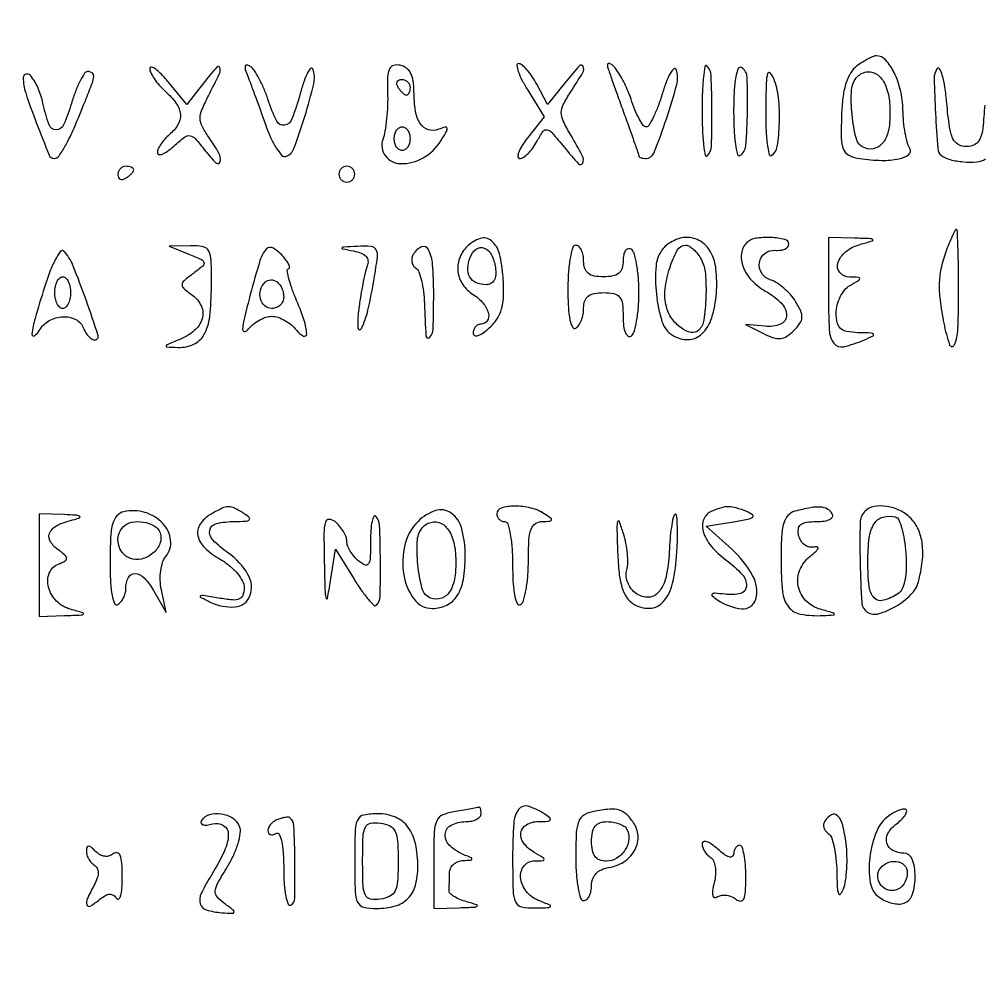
# Model space of a CAD drawing. Extents: x 24 to 1546, y 0 to 2379.
# Drawn here: x 945.5 to 1067.6, y 1167.2 to 1287.6 of the extents above; entities that cross this region are included whole.
import ezdxf

# ---------------------------------------------------------------- set-up
doc = ezdxf.new("R2010")
doc.units = 0
doc.header["$MEASUREMENT"] = 0
doc.layers.get('0').update_dxf_attribs({"linetype": 'CONTINUOUS'})

msp = doc.modelspace()

# ---------------------------------------------------------------- linework, layer by layer
for points in [[(669.79548, 1002.302636, -0.00002), (669.596685, 899.530331, -0.000025), (669.388942, 796.915146, -0.198373)], [(1067.80226, 1276.75, -0.01175), (1067.566712, 1273.848666, -0.077345), (1067.19472, 1272.444032, -0.171935), (1066.547247, 1271.754307, -0.119678), (1065.5, 1271.5, -0.126494), (1064.448469, 1271.770351, -0.161601), (1063.772727, 1272.5, -0.072659), (1063.344407, 1273.980798, -0.011461), (1063, 1277, 0.014325), (1062.756128, 1279.034339, 0.032444), (1062.428836, 1280.548917, 0.066094), (1062.079908, 1281.352429, 0.553974), (1061.75774, 1281.358015, 0.151089), (1061.405207, 1280.115441, 0.00712), (1061.571115, 1275.716964, 0.005755), (1061.85484, 1271.251364, 0.21445), (1062.328517, 1270.379044, 0.102524), (1063.445845, 1269.844125, 0.04053), (1065.135539, 1269.569444, 0.040223), (1066.823269, 1269.569893, 0.120548), (1067.910095, 1269.930789, 0.206453)]]:
    msp.add_lwpolyline(points, format="xyb")
for points in [[(1051.623034, 1281.713623, 0.09825), (1050.838109, 1280.860099, 0.057864), (1050.255705, 1279.597152, 0.045311), (1049.869809, 1277.918254, 0.024176), (1049.684509, 1275.794353, 0.010966), (1049.630304, 1272.558711, 0.093673), (1049.905752, 1271.141623, 0.190495), (1050.612436, 1270.39101, 0.074547), (1052, 1269.976587, 0.029707), (1054.731511, 1269.752039, 0.0554), (1056.940422, 1269.947059, 0.107286), (1058.176995, 1270.488192, 0.396871), (1058.32266, 1271.25, -0.078058), (1058.009993, 1271.967651, -0.019828), (1057.73758, 1273.21253, -0.019728), (1057.536715, 1274.67678, -0.018817), (1057.447807, 1276.175633, 0.051912), (1057.139295, 1278.623919, 0.057735), (1056.335391, 1280.864944, 0.068325), (1055.240947, 1282.477796, 0.21266), (1054.068685, 1283, 0.102227), (1053.697101, 1282.923226, 0.019184), (1053.067124, 1282.622127, 0.019805), (1052.346898, 1282.206088, 0.016987)], [(962.035963, 1281.404988, 0.123868), (962.153447, 1280.863487, 0.033605), (962.598064, 1280.099955, 0.031848), (963.237171, 1279.273363, 0.028353), (964, 1278.5, -0.051599), (965.387628, 1276.956054, -0.135409), (965.907581, 1275.574011, -0.161213), (965.605277, 1274.277151, -0.082532), (964.5, 1273, 0.036868), (963.926025, 1272.4474, 0.037078), (963.440625, 1271.817487, 0.039659), (963.103987, 1271.205856, 0.106366), (963, 1270.722568, 0.362512), (963.184862, 1270.501101, 0.142669), (963.609984, 1270.545362, 0.061276), (964.27842, 1270.918876, 0.025906), (965.076541, 1271.569269, -0.020501), (966.429554, 1272.696391, -0.203245), (967.130074, 1272.877163, -0.178444), (967.797105, 1272.511328, -0.0152), (969.054306, 1270.974257, 0.033734), (970.422411, 1269.422603, 0.588122), (970.937515, 1269.572142, 0.187641), (970.775489, 1270.674057, 0.023517), (969.461143, 1272.752013, -0.035212), (968.658619, 1274.088956, -0.1181), (968.422287, 1275.075561, -0.098955), (968.638962, 1276.159659, -0.020682), (969.461143, 1277.924859, 0.006334), (970.876737, 1280.749441, 0.204793), (970.91275, 1281.500448, 0.571841), (970.518523, 1281.570475, 0.010291), (968.857968, 1279.546565), (966.715936, 1276.823412), (964.393931, 1279.661706, 0.018489), (963.498731, 1280.676932, 0.043663), (962.743451, 1281.344591, 0.102933), (962.251718, 1281.570994, 0.472096)], [(974.435836, 1280.414045, -0.006488), (974.832485, 1279.397638, -0.001821), (975.425525, 1277.800096, -0.001836), (976.082921, 1275.988693, -0.001933), (976.715688, 1274.203304, 0.022953), (977.368206, 1272.582016, 0.036529), (978.086701, 1271.271668, 0.041691), (978.770551, 1270.386732, 0.296046), (979.270773, 1270.256924, 0.227149), (980.287302, 1271.239605, 0.014044), (981.674962, 1275.323849, 0.016868), (982.797828, 1279.449968, 0.145368), (982.690751, 1281.334928, 0.532407), (982.429518, 1281.400761, 0.090844), (982.04968, 1280.909323, 0.036656), (981.577743, 1279.803991, 0.015172), (981.097183, 1278.25, -0.021707), (980.049626, 1275.012972, -0.263312), (979.086791, 1274.202853, -0.342026), (978.108637, 1274.705357, -0.029595), (977.004597, 1277.486072, 0.020607), (976.483582, 1278.870342, 0.02344), (975.869812, 1280.147265, 0.023497), (975.253533, 1281.170923, 0.107492), (974.757106, 1281.650117, 0.089913), (974.331231, 1281.817374, 0.396921), (974.123412, 1281.686847, 0.140526), (974.134198, 1281.254437, 0.020223)], [(992.159518, 1278.319912, -0.017936), (992.154024, 1276.702535, -0.015314), (992.034954, 1275.001671, -0.015584), (991.830891, 1273.460991, -0.041698), (991.561231, 1272.387906, 0.248182), (991.887433, 1270.32715, 0.229644), (993.801875, 1269.34064, 0.137252), (996.67938, 1270.070633, 0.123447), (998.898575, 1272.2092, 0.008401), (999.622396, 1273.41277, 0.177721), (999.693064, 1273.817479, 0.437797), (999.469582, 1273.959648, 0.026924), (998.631044, 1273.68866, -0.161831), (997.330813, 1273.629422, -0.181171), (996.324817, 1274.368788, -0.106145), (995.698666, 1275.997434, -0.038583), (995.503828, 1278.477068, 0.037992), (995.399552, 1279.82452, 0.082347), (995.07625, 1280.808326, 0.11035), (994.530413, 1281.454213, 0.113979), (993.767719, 1281.79698, 0.114946), (992.908865, 1281.768199, 0.222359), (992.394397, 1281.334883, 0.100761), (992.158562, 1280.338296, 0.016)], [(1009.917439, 1278.633586), (1011.997998, 1275.267172), (1009.926419, 1272.633586, 0.023052), (1009.203622, 1271.622035, 0.050075), (1008.768101, 1270.773616, 0.099934), (1008.669729, 1270.217181, 0.407136), (1008.892236, 1270, 0.149086), (1009.369432, 1270.145521, 0.045722), (1009.960229, 1270.626574, 0.041205), (1010.55785, 1271.316699, 0.034996), (1011.071188, 1272.133016, -0.026426), (1011.848424, 1273.417276, -0.305194), (1012.368017, 1273.625586, -0.162328), (1012.986534, 1273.260699, -0.007618), (1014.570409, 1271.383016, 0.015075), (1016.356666, 1269.328371, 0.533109), (1016.884288, 1269.410572, 0.236045), (1016.860448, 1270.295708, 0.010758), (1015.332087, 1273.014968, -0.021194), (1014.402449, 1274.752905, -0.112674), (1014.164174, 1275.796851, -0.120091), (1014.410556, 1276.80787, -0.025497), (1015.332087, 1278.384076, 0.010024), (1016.895845, 1280.878349, 0.253236), (1016.930008, 1281.656018, 0.534944), (1016.452981, 1281.72141, 0.012433), (1014.714277, 1279.656079), (1012.438489, 1276.812159), (1011.050265, 1279.406079, 0.025436), (1010.451879, 1280.399247, 0.033129), (1009.801761, 1281.238036, 0.034967), (1009.189558, 1281.838004, 0.178201), (1008.749461, 1282, 0.449089), (1008.542471, 1281.767119, 0.054145), (1008.716115, 1281.011116, 0.036386), (1009.183617, 1279.925687, 0.018537)], [(1020, 1281.7949, 0.082397), (1020.039713, 1281.55555, 0.000871), (1020.5875, 1279.959355, 0.002746), (1021.233452, 1278.120546, 0.001778), (1022, 1276, -0.001455), (1022.766607, 1273.883577, -0.002277), (1023.4125, 1272.057981, -0.000603), (1023.966645, 1270.462541, -0.083465), (1024, 1270.264117, 0.276948), (1024.061103, 1270.162263, 0.052654), (1024.270142, 1270.077584, 0.042782), (1024.567256, 1270.019161, 0.027168), (1024.919633, 1270, 0.308559), (1025.899017, 1270.667994, 0.011947), (1027.478624, 1274.998812, 0.015773), (1028.796595, 1279.346994, 0.15196), (1028.722452, 1281.254458, 0.501788), (1028.439941, 1281.341904, 0.104338), (1028.029275, 1280.885685, 0.040549), (1027.512327, 1279.798695, 0.016566), (1026.982317, 1278.25, -0.015402), (1026.429196, 1276.621403, -0.023432), (1025.840502, 1275.248437, -0.020012), (1025.282915, 1274.207932, -0.265711), (1024.919264, 1274, -0.24596), (1024.558438, 1274.188927, -0.025969), (1024.041615, 1275.024034, -0.027369), (1023.500912, 1276.150469, -0.01851), (1023.004597, 1277.486072, 0.034051), (1022.198243, 1279.465445, 0.038517), (1021.158052, 1281.232964, 0.094276), (1020.376371, 1281.996841, 0.598301)], [(1032, 1276, 0.009712), (1032.046327, 1273.615162, 0.018957), (1032.192139, 1271.719223, 0.020064), (1032.398211, 1270.39858, 0.599865), (1032.654092, 1270.320759, 0.190199), (1033.183731, 1271.541056, 0.009339), (1033.25048, 1276.019176, 0.009392), (1033.149513, 1280.494752, 0.18819), (1032.611078, 1281.722255, 0.60659), (1032.371306, 1281.646742, 0.017203), (1032.179504, 1280.293412, 0.017527), (1032.043324, 1278.387659, 0.009072)], [(946, 1280.237156, 0.08055), (946.315237, 1278.293065, 0.011155), (947.698422, 1274.429786, 0.005578), (949.28299, 1270.430976, 0.304512), (949.925022, 1270, 0.24382), (950.544547, 1270.321199, 0.029504), (951.380034, 1271.668171, 0.022143), (952.434998, 1273.841439, 0.006346), (953.875488, 1277.297053, 0.006015), (954.732823, 1279.505957, 0.070611), (954.931243, 1280.40503, 0.270523), (954.726082, 1280.827398, 0.148636), (954.158288, 1281, 0.255256), (953.764856, 1280.78515, 0.025173), (953.209249, 1279.816521, 0.026885), (952.633099, 1278.514803, 0.017961), (952.109498, 1276.971136, -0.02855), (951.117034, 1274.236842, -0.302099), (950.171963, 1273.619327, -0.316621), (949.276678, 1274.260192, -0.030023), (948.5, 1277, 0.045262), (947.902469, 1278.887001, 0.065212), (947.022112, 1280.398632, 0.262902), (946.383709, 1280.667804, 0.380875)], [(1036, 1276, 0.011988), (1036.055474, 1273.686683, 0.022357), (1036.228879, 1271.820593, 0.022465), (1036.474017, 1270.490735, 0.513375), (1036.779162, 1270.363515, 0.238228), (1037.538503, 1271.603466, 0.015536), (1037.758405, 1275.939021, 0.015298), (1037.710681, 1280.28276, 0.248865), (1036.997583, 1281.501494, 0.458574), (1036.579337, 1281.369201, 0.056346), (1036.26557, 1280.325197, 0.032786), (1036.061294, 1278.538413, 0.012072)], [(1040.063386, 1276.190983, 0.011725), (1040.095366, 1273.804874, 0.021879), (1040.250942, 1271.878823, 0.021716), (1040.484214, 1270.501507, 0.518443), (1040.790884, 1270.370759, 0.222156), (1041.533678, 1271.504479, 0.028157), (1041.792933, 1274.494206, 0.033083), (1041.677823, 1277.695421, 0.06972), (1041.084924, 1280.104667, 0.087445), (1040.626227, 1280.844562, 0.598365), (1040.304923, 1280.766939, 0.056838), (1040.127092, 1279.520957, 0.004541)], [(1055.760992, 1276.991683, -0.04314), (1055.728817, 1274.222355, -0.103038), (1055.117913, 1272.269586, -0.176141), (1054.023093, 1271.321785, -0.184876), (1052.600925, 1271.322898, -0.240416), (1051.550835, 1272.490377, -0.040395), (1050.995744, 1275.542778, -0.041419), (1050.944126, 1278.699119, -0.181701), (1051.701236, 1280.367903, -0.174975), (1052.986383, 1280.971286, -0.199133), (1054.278014, 1280.570875, -0.131443), (1055.294378, 1279.134116, -0.070034)], [(995, 1279, -0.042167), (994.967655, 1278.617151, -0.061769), (994.870461, 1278.29375, -0.081139), (994.727648, 1278.07446, -0.210953), (994.559017, 1278, -0.151918), (994.34829, 1278.065539, -0.038439), (994.066025, 1278.29375, -0.035638), (993.768994, 1278.617226, -0.029505), (993.5, 1279, -0.082592), (993.343488, 1279.3821, -0.161196), (993.3746, 1279.70625, -0.182303), (993.586039, 1279.921712, -0.108972), (993.940983, 1280, -0.093332), (994.345238, 1279.923877, -0.09642), (994.688914, 1279.70625, -0.099167), (994.918938, 1279.381556, -0.105053)], [(995, 1272.5, -0.064853), (994.925306, 1271.926543, -0.082425), (994.70625, 1271.440625, -0.098894), (994.381354, 1271.115568, -0.148195), (994, 1271, -0.148195), (993.618646, 1271.115568, -0.098894), (993.29375, 1271.440625, -0.082425), (993.074694, 1271.926543, -0.064853), (993, 1272.5, -0.064853), (993.074694, 1273.073457, -0.082425), (993.29375, 1273.559375, -0.098894), (993.618646, 1273.884432, -0.148195), (994, 1274, -0.148195), (994.381354, 1273.884432, -0.098894), (994.70625, 1273.559375, -0.082425), (994.925306, 1273.073457, -0.064853)], [(958, 1267.940983, 0.108972), (958.078288, 1267.586039, 0.182303), (958.29375, 1267.3746, 0.161196), (958.6179, 1267.343488, 0.082592), (959, 1267.5, 0.029505), (959.382774, 1267.768994, 0.035638), (959.70625, 1268.066025, 0.038439), (959.934461, 1268.34829, 0.151918), (960, 1268.559017, 0.210953), (959.92554, 1268.727648, 0.081139), (959.70625, 1268.870461, 0.061769), (959.382849, 1268.967655, 0.042167), (959, 1269, 0.105053), (958.618444, 1268.918938, 0.099167), (958.29375, 1268.688914, 0.09642), (958.076123, 1268.345238, 0.093332)], [(986, 1268, 0.099038), (986.076342, 1267.618362, 0.097945), (986.29375, 1267.29375, 0.097945), (986.618362, 1267.076342, 0.099038), (987, 1267, 0.099038), (987.381638, 1267.076342, 0.097945), (987.70625, 1267.29375, 0.097945), (987.923658, 1267.618362, 0.099038), (988, 1268, 0.099038), (987.923658, 1268.381638, 0.097945), (987.70625, 1268.70625, 0.097945), (987.381638, 1268.923658, 0.099038), (987, 1269, 0.099038), (986.618362, 1268.923658, 0.097945), (986.29375, 1268.70625, 0.097945), (986.076342, 1268.381638, 0.099038)], [(1062.975249, 1258.4349, 0.033951), (1062.317604, 1256.274103, 0.047527), (1062.050974, 1254.274909, 0.040839), (1062.149232, 1252.044736, 0.017935), (1062.625, 1249.125, 0.033211), (1063.361756, 1246.397157, 0.686529), (1063.962863, 1246.374696, 0.092874), (1064.41188, 1248.385726, 0.008614), (1064.5, 1253.5, 0.003433), (1064.480254, 1256.375845, 0.005721), (1064.419292, 1258.796875, 0.001313), (1064.336997, 1260.892836, 0.402003), (1064.225249, 1261, 0.278458), (1064.082977, 1260.914106, 0.00776), (1063.744727, 1260.246502, 0.013773), (1063.368907, 1259.4181, 0.008759)], [(1002.229187, 1258.829187, 0.108388), (1001.272435, 1257.334764, 0.120586), (1001.078765, 1255.636067, 0.118935), (1001.692226, 1254.022196, 0.103502), (1003, 1252.767927, -0.076673), (1004.256963, 1251.684703, -0.112228), (1004.932585, 1250.396211, -0.208727), (1004.784819, 1249.432386, -0.25724), (1004, 1249, 0.114747), (1003.618549, 1248.911291, 0.100386), (1003.29375, 1248.660722, 0.093604), (1003.075772, 1248.286066, 0.085274), (1003, 1247.845012, 0.306836), (1003.184083, 1247.573285, 0.178944), (1003.593949, 1247.562711, 0.073403), (1004.250104, 1247.900064, 0.02854), (1005.046734, 1248.542294, 0.062103), (1006.034317, 1249.688523, 0.080188), (1006.608925, 1250.951056, 0.06121), (1006.846987, 1252.583562, 0.021941), (1006.796734, 1254.938287, 0.045311), (1006.327467, 1257.926386, 0.15597), (1005.304856, 1259.572878, 0.261242), (1003.892388, 1259.851136, 0.117752)], [(1027.061336, 1258.573905, 0.153434), (1026.166513, 1256.386006, 0.047962), (1026.209958, 1252.79989, 0.04764), (1026.923872, 1249.334561, 0.180057), (1028.25, 1247.60696, 0.145027), (1030.23767, 1247.053052, 0.188915), (1031.969654, 1247.764385, 0.128108), (1033.222735, 1249.795253, 0.056173), (1033.811109, 1252.92575, 0.044807), (1033.762597, 1255.957468, 0.097456), (1033.078006, 1258.171732, 0.136272), (1031.794956, 1259.508158, 0.134527), (1030, 1260, 0.068524), (1029.24129, 1259.89553, 0.044564), (1028.412784, 1259.581085, 0.044197), (1027.643445, 1259.119769, 0.062479)], [(1037.666667, 1259.333333, 0.166477), (1036.993411, 1257.958838, 0.123417), (1037.197497, 1256.266991, 0.098637), (1038.26923, 1254.566179, 0.074482), (1040.013522, 1253.20349, -0.067362), (1042.047448, 1251.660427, -0.201617), (1042.696558, 1250.078385, -0.311167), (1041.935562, 1248.993932, -0.113328), (1039.97535, 1248.737904), (1037.5, 1248.975807), (1039.792505, 1247.816123, 0.035298), (1041.033098, 1247.294885, 0.107229), (1041.937074, 1247.191796, 0.120843), (1042.738817, 1247.475956, 0.051111), (1043.630099, 1248.201528, 0.043467), (1044.39531, 1249.112753, 0.139568), (1044.652812, 1249.854127, 0.123625), (1044.495852, 1250.674463, 0.030808), (1043.840069, 1251.884482, 0.042143), (1043.196018, 1252.745039, 0.033103), (1042.365646, 1253.563039, 0.034073), (1041.485086, 1254.223585, 0.067136), (1040.695605, 1254.596611, -0.172507), (1039.556404, 1255.460811, -0.186189), (1039.263969, 1256.819508, -0.195057), (1039.960024, 1257.976916, -0.183272), (1041.288315, 1258.361111, 0.04991), (1041.94343, 1258.373411, 0.073748), (1042.497192, 1258.524132, 0.098502), (1042.867934, 1258.782886, 0.193639), (1043, 1259.111111, 0.349309), (1042.501991, 1259.736981, 0.046263), (1040.704253, 1259.979516, 0.045824), (1038.765762, 1259.882625, 0.162373)], [(1048, 1253, 0.011435), (1048.108974, 1248.235906, 0.150563), (1048.697614, 1246.595985, 0.296924), (1049.912548, 1246.152456, 0.044686), (1052.5, 1247, 0.009027), (1053.656439, 1247.521868, 0.485414), (1053.703411, 1247.727088, 0.215481), (1053.415213, 1247.872581, 0.004372), (1051.75, 1247.929715, -0.037713), (1050.330527, 1248.07349, -0.142341), (1049.537748, 1248.465401, -0.158456), (1049.12634, 1249.193028, -0.050117), (1049, 1250.45031, -0.063869), (1049.129915, 1251.463196, -0.053054), (1049.514062, 1252.480255, -0.055117), (1050.080172, 1253.349492, -0.089234), (1050.75, 1253.919901, 0.005043), (1051.867933, 1254.586228, 0.280247), (1051.975218, 1254.793956, 0.381145), (1051.831302, 1254.93428, 0.006948), (1050.676676, 1254.969591, -0.211622), (1049.453658, 1255.536079, -0.26353), (1049.203253, 1256.742866, -0.148412), (1050.204395, 1258.189337, -0.100162), (1052.005251, 1259.106475, 0.003938), (1053.570705, 1259.555378, 0.56072), (1053.611758, 1259.708722, 0.195388), (1053.348332, 1259.827751, 0.001955), (1051.25, 1259.90032), (1048, 1260)], [(967, 1257.867695, -0.011026), (968.583998, 1257.18964, -0.233831), (968.898537, 1256.804531, -0.282114), (968.751732, 1256.368076, -0.015277), (967.55887, 1255.431081, 0.015693), (966.369109, 1254.49492, 0.213494), (966.133768, 1254.010293, 0.228525), (966.346609, 1253.531028, 0.018041), (967.47135, 1252.644608, -0.132831), (968.570485, 1251.272289, -0.178235), (968.662766, 1249.694712, -0.144284), (967.671313, 1248.184487, -0.080514), (965.772166, 1247.039362, 0.00232), (964.221886, 1246.408341, 0.264015), (964.090987, 1246.240841, 0.44474), (964.193729, 1246.116315, 0.003557), (965.627555, 1246.063386, 0.114905), (967.595651, 1246.460336, 0.161555), (968.898695, 1247.669801, 0.097743), (969.622478, 1249.949549, 0.026436), (969.849607, 1253.75, 0.00878), (969.814053, 1257.064372, 0.111741), (969.506944, 1258.262883, 0.23187), (968.778015, 1258.807539, 0.052437), (967.19274, 1258.936614), (964.5, 1258.873227)], [(974.767646, 1252.75, 0.00583), (974.027729, 1249.821625, 0.039459), (973.794253, 1248.346315, 0.404963), (974.017337, 1248.076833, 0.265979), (974.415586, 1248.25, -0.057512), (975.046417, 1248.919574, -0.046084), (975.859904, 1249.485938, -0.04764), (976.723254, 1249.87239, -0.081597), (977.5, 1250, -0.081344), (978.278418, 1249.872517, -0.047075), (979.147011, 1249.485938, -0.045518), (979.968138, 1248.919586, -0.056741), (980.607954, 1248.25, 0.109282), (981.490048, 1247.501286, 0.57465), (981.914218, 1247.765479, 0.07663), (981.600197, 1249.468367, 0.015116), (980.48658, 1252.377876, -0.014079), (979.951438, 1253.767383, -0.025448), (979.604512, 1254.936001, -0.026006), (979.440773, 1255.807603, -0.453937), (979.609025, 1256, 0.39688), (979.743993, 1256.127162, 0.111768), (979.692418, 1256.440625, 0.053035), (979.433706, 1256.923735, 0.02378), (979, 1257.5, 0.079511), (977.705901, 1258.633602, 0.366065), (976.792815, 1258.503872, 0.10933), (975.988849, 1257.066701, 0.008273)], [(987.826455, 1258.284248, -0.044469), (988.830885, 1257.998455, -0.119119), (989.439263, 1257.579369, -0.165541), (989.675868, 1257.023408, -0.110613), (989.574293, 1256.33301, 0.035416), (989.317752, 1255.490583, 0.00828), (989.012364, 1254.045333, 0.008496), (988.716121, 1252.366797, 0.008248), (988.473868, 1250.66258, 0.047119), (988.407862, 1248.5019, 0.770345), (988.831602, 1248.418482, 0.056443), (989.67237, 1250.798202, 0.015019), (990.460342, 1254.75, 0.009361), (990.872769, 1257.515223, 0.152579), (990.712733, 1258.428406, 0.261145), (990.086149, 1258.84216, 0.030178), (988.337898, 1258.863818, 0.001824), (986.599702, 1258.774049, 0.200762), (986.394282, 1258.674439, 0.576781), (986.432928, 1258.559101, 0.003205)], [(995.430902, 1257.888197, 0.08728), (995.242306, 1257.415267, 0.092095), (995.231477, 1256.915515, 0.097225), (995.398237, 1256.466834, 0.110614), (995.716918, 1256.138197, -0.160068), (996.102358, 1255.654582, -0.029162), (996.442344, 1254.544331, -0.028763), (996.69888, 1253.145208, -0.022624), (996.819903, 1251.608464, 0.008351), (997.026202, 1247.490363, 0.650908), (997.490301, 1247.320947, 0.186892), (997.938343, 1248.388806, 0.006936), (998, 1252.833333, 0.018612), (997.861603, 1256.549886, 0.099269), (997.318023, 1258.496327, 0.399354), (996.470535, 1258.79676, 0.150624)], [(1005.819551, 1256.171672, -0.049786), (1005.86323, 1255.235148, -0.112659), (1005.670106, 1254.556534, -0.150779), (1005.249574, 1254.148868, -0.118186), (1004.628568, 1254, -0.101242), (1003.392431, 1254.25289, -0.161437), (1002.591505, 1254.960627, -0.146155), (1002.324705, 1256.066555, -0.078379), (1002.619963, 1257.452022, -0.135389), (1003.394981, 1258.502683, -0.26783), (1004.387287, 1258.645285, -0.184045), (1005.310186, 1257.794672, -0.07917)], [(1015, 1253.440983, 0.013434), (1015.061691, 1251.14533, 0.036506), (1015.267178, 1249.532337, 0.067066), (1015.584344, 1248.617202, 0.439638), (1016, 1248.5, 0.111412), (1016.383556, 1248.876024, 0.050262), (1016.70625, 1249.50665, 0.046318), (1016.925923, 1250.270704, 0.046881), (1017, 1251.059017, -0.081061), (1017.146387, 1251.956027, -0.147833), (1017.572002, 1252.555902, -0.120661), (1018.330218, 1252.894518, -0.044995), (1019.5, 1253, -0.047998), (1020.829681, 1252.872061, -0.175205), (1021.545686, 1252.444098, -0.143454), (1021.904535, 1251.59584, -0.02882), (1022, 1249.940983, 0.027979), (1022.066344, 1248.756294, 0.069343), (1022.281216, 1247.916013, 0.145541), (1022.608231, 1247.509855, 0.297719), (1023, 1247.5, 0.186738), (1023.389812, 1248.014908, 0.024736), (1023.70625, 1249.370564, 0.025914), (1023.926989, 1251.085157, 0.019058), (1024, 1253, 0.019058), (1023.926989, 1254.914843, 0.025914), (1023.70625, 1256.629436, 0.024736), (1023.389812, 1257.985092, 0.186738), (1023, 1258.5, 0.202618), (1022.621877, 1258.558599, 0.181468), (1022.29375, 1258.33165, 0.104212), (1022.071541, 1257.804599, 0.047867), (1022, 1257.059017, -0.070954), (1021.861116, 1256.085253, -0.150748), (1021.446457, 1255.455902, -0.128089), (1020.695037, 1255.107476, -0.044877), (1019.5, 1255, -0.044917), (1018.317234, 1255.106468, -0.124434), (1017.5625, 1255.45, -0.149477), (1017.142566, 1256.064742, -0.07578), (1017, 1257, 0.048028), (1016.926307, 1257.765418, 0.068025), (1016.70625, 1258.4125, 0.088204), (1016.381882, 1258.848523, 0.191087), (1016, 1259, 0.333273), (1015.60883, 1258.706688, 0.026513), (1015.29375, 1257.367039, 0.027583), (1015.07214, 1255.571959, 0.016922)], [(1031.912652, 1257.163211, -0.104595), (1032.428878, 1255.387816, -0.028142), (1032.482773, 1252.437298, -0.025619), (1032.223857, 1249.543354, -0.162647), (1031.573371, 1248.240038, -0.253315), (1030.61163, 1247.953874, -0.106853), (1029.341266, 1248.521008, -0.083489), (1028.157396, 1249.738445, -0.089972), (1027.47434, 1251.246213, -0.089915), (1027.327478, 1253.449511, -0.048814), (1027.896003, 1256.11241, -0.048628), (1028.860186, 1258.361066, -0.273678), (1029.940065, 1259, -0.139664), (1030.38884, 1258.872151, -0.048714), (1030.927709, 1258.460443, -0.043779), (1031.463428, 1257.866055, -0.038677)], [(948.686787, 1253.675321, 0.006402), (947.502999, 1249.745097, 0.042123), (947.103902, 1247.73037, 0.641385), (947.41962, 1247.540446, 0.11155), (948.080099, 1248.25, -0.133758), (949.303226, 1249.45383, -0.117172), (951.032069, 1249.947652, -0.130665), (952.658077, 1249.592725, -0.184455), (953.638374, 1248.5, 0.047527), (953.923662, 1247.926187, 0.053417), (954.30293, 1247.440625, 0.060768), (954.714113, 1247.108406, 0.14046), (955.092397, 1247, 0.508706), (955.490544, 1247.546506, 0.006971), (953.954903, 1252.096512, 0.012102), (952.29287, 1256.463747, 0.096108), (951.115269, 1258.263213, 0.464288), (950.725505, 1258.236022, 0.036259), (950.095953, 1257.230345, 0.029627), (949.386845, 1255.674298, 0.01575)], [(952, 1253, -0.048028), (951.926307, 1252.234582, -0.068025), (951.70625, 1251.5875, -0.088204), (951.381882, 1251.151477, -0.191087), (951, 1251, -0.191087), (950.618118, 1251.151477, -0.088204), (950.29375, 1251.5875, -0.068025), (950.073693, 1252.234582, -0.048028), (950, 1253, -0.048028), (950.073693, 1253.765418, -0.068025), (950.29375, 1254.4125, -0.088204), (950.618118, 1254.848523, -0.191087), (951, 1255, -0.191087), (951.381882, 1254.848523, -0.088204), (951.70625, 1254.4125, -0.068025), (951.926307, 1253.765418, -0.048028)], [(979, 1252.440983, -0.103216), (978.885271, 1251.891133, -0.098834), (978.559375, 1251.423289, -0.096907), (978.072549, 1251.109789, -0.095012), (977.5, 1251, -0.179946), (976.59764, 1251.335619, -0.15216), (976.05672, 1252.20489, -0.132661), (976.066992, 1253.327196, -0.128822), (976.63948, 1254.306147, -0.194761), (977.37668, 1254.618432, -0.172865), (978.169706, 1254.350022, -0.128462), (978.782775, 1253.537796, -0.098073)], [(969.75, 1224.919901, 0.113247), (968.4083, 1223.662576, 0.204413), (968.130012, 1222.208092, 0.152082), (969.001906, 1220.671344, 0.058952), (970.993677, 1219.20349, -0.043263), (972.140193, 1218.412691, -0.045739), (973.110393, 1217.449652, -0.050387), (973.779113, 1216.465862, -0.123862), (973.993677, 1215.625, -0.081383), (973.843108, 1214.686234, -0.220117), (973.391872, 1214.206473, -0.120676), (972.507514, 1214.07958, -0.018932), (970.75, 1214.319258, 0.002504), (968.79517, 1214.651577, 0.153267), (968.448687, 1214.602472, 0.618808), (968.445941, 1214.446224, 0.006398), (969.694785, 1213.816081, 0.131093), (972.855287, 1213.195759, 0.295474), (974.727459, 1214.594011, 0.227412), (974.47483, 1217.317027, 0.103439), (971.988242, 1220.008372, -0.041431), (970.010186, 1221.67985, -0.252265), (969.637432, 1222.919129, -0.297639), (970.470557, 1223.76025, -0.051522), (972.809017, 1224.015313, 0.01112), (974.185704, 1224.053773, 0.161557), (974.633758, 1224.227822, 0.457374), (974.639947, 1224.509159, 0.040301), (974, 1225, 0.025618), (972.776926, 1225.704366, 0.123149), (971.999682, 1225.883255, 0.109384), (971.183241, 1225.686272, 0.018193)], [(996.022918, 1224.022918, 0.137708), (994.356062, 1221.054858, 0.100577), (994.213457, 1217.256801, 0.119231), (995.521588, 1214.165296, 0.237617), (997.835184, 1213, 0.115971), (999.672551, 1213.431972, 0.138488), (1000.985401, 1214.623629, 0.099549), (1001.757871, 1216.67537, 0.040431), (1002, 1219.664816, 0.063946), (1001.560026, 1223.090956, 0.173033), (1000.199865, 1225.087187, 0.242196), (998.242308, 1225.392608, 0.116759)], [(1006, 1225, 0.099038), (1006.076342, 1224.618362, 0.097945), (1006.29375, 1224.29375, 0.097945), (1006.618362, 1224.076342, 0.099038), (1007, 1224, -0.333273), (1007.39117, 1223.706688, -0.026513), (1007.70625, 1222.367039, -0.027583), (1007.92786, 1220.571959, -0.016922), (1008, 1218.440983, 0.013434), (1008.061691, 1216.14533, 0.036506), (1008.267178, 1214.532337, 0.067066), (1008.584344, 1213.617202, 0.439638), (1009, 1213.5, 0.187586), (1009.389932, 1214.016825, 0.024383), (1009.70625, 1215.3879, 0.025672), (1009.927002, 1217.121554, 0.018832), (1010, 1219.059017, -0.012921), (1010.067561, 1221.67298, -0.07206), (1010.33932, 1223.044927, -0.160535), (1010.879761, 1223.744485, -0.147536), (1011.75, 1224.015313, 0.011938), (1012.728916, 1224.047261, 0.327416), (1012.916542, 1224.201904, 0.309569), (1012.830411, 1224.436556, 0.011213), (1012, 1225, 0.08555), (1010.32449, 1225.714427, 0.058157), (1008.260917, 1225.955264, 0.067601), (1006.549998, 1225.722883, 0.337172)], [(1033.25, 1225.337719, 0.203246), (1032.22546, 1224.3149, 0.168591), (1032.146024, 1222.763795, 0.105768), (1033.14947, 1220.898841, 0.057508), (1035.058851, 1219.114611, -0.046792), (1037.073283, 1217.3113, -0.198095), (1037.626159, 1215.824446, -0.335484), (1036.885064, 1214.912664, -0.090944), (1034.907047, 1214.79475, 0.008619), (1033.634002, 1214.928408, 0.194437), (1033.2877, 1214.82253, 0.475003), (1033.286997, 1214.595627, 0.021385), (1034, 1214.060063, 0.129389), (1037.058345, 1212.964022, 0.362753), (1038.79095, 1214.172938, 0.198605), (1038.407545, 1217.187558, 0.079437), (1035.75, 1220.493119), (1032.5, 1223.431606), (1036, 1223.979647, 0.008794), (1037.793658, 1224.292917, 0.116918), (1038.40086, 1224.566467, 0.507468), (1038.393365, 1224.87274, 0.056308), (1037.668213, 1225.263844, 0.021473), (1036.325307, 1225.737648, 0.069996), (1035.396004, 1225.884266, 0.074125), (1034.49137, 1225.764838, 0.026078)], [(1043.75, 1225.310674, 0.148063), (1042.880257, 1224.777909, 0.114323), (1042.344821, 1223.796747, 0.056443), (1042.070846, 1222.089541, 0.01159), (1042, 1219.033665, 0.024643), (1042.193556, 1215.108865, 0.140146), (1042.955397, 1213.184898, 0.189975), (1044.485008, 1212.268398, 0.052618), (1047.331787, 1212.09968, 0.004068), (1048.67467, 1212.172369, 0.516091), (1048.750424, 1212.294359, 0.227416), (1048.580018, 1212.445759, 0.002349), (1047, 1212.890675, -0.132994), (1045.15958, 1213.979468, -0.145079), (1044.194905, 1215.814511, -0.144855), (1044.385282, 1217.881055, -0.132473), (1045.669818, 1219.595611, 0.014442), (1046.452073, 1220.245561, 0.132498), (1046.693893, 1220.610525, 0.485336), (1046.576174, 1220.789426, 0.066771), (1046.05939, 1220.764484, -0.120112), (1045.480453, 1220.797815, -0.09707), (1044.929537, 1221.091755, -0.088569), (1044.490997, 1221.601488, -0.079789), (1044.236066, 1222.25, -0.086588), (1044.200572, 1223.083474, -0.197377), (1044.507799, 1223.620145, -0.133224), (1045.216186, 1223.916508, -0.032848), (1046.485693, 1224, 0.034282), (1047.480085, 1224.06826, 0.081109), (1048.187529, 1224.286276, 0.162459), (1048.516951, 1224.614061, 0.260504), (1048.5, 1225, 0.12905), (1047.884021, 1225.586091, 0.110078), (1047.021243, 1225.838476, 0.063391), (1045.742913, 1225.760016, 0.016926)], [(1052.666667, 1225.333333, 0.192592), (1052.029949, 1223.847585, 0.011139), (1052.019491, 1218.801778, 0.009958), (1052.223469, 1213.720398, 0.243971), (1052.925064, 1212.546313, 0.210839), (1054.401028, 1212.341353, 0.064071), (1056.524106, 1213.252963, 0.062165), (1058.46, 1214.748335, 0.132449), (1059.401591, 1216.371898, 0.036102), (1059.897772, 1218.951718, 0.059578), (1059.895166, 1221.168668, 0.072142), (1059.399986, 1222.998949, 0.094566), (1058.428571, 1224.428571, 0.083632), (1057.056966, 1225.404717, 0.074109), (1055.382998, 1225.929331, 0.081859), (1053.793269, 1225.917247, 0.15483)], [(948, 1218.5), (948, 1212), (951.25, 1212.09968, 0.001929), (953.350909, 1212.172228, 0.195853), (953.612498, 1212.290678, 0.560788), (953.571418, 1212.44303, 0.003866), (952, 1212.890675, -0.130268), (950.225109, 1213.927899, -0.130806), (949.200291, 1215.706528, -0.162218), (949.305442, 1217.485278, -0.208888), (950.459253, 1218.622738, 0.031053), (951.320638, 1219.016218, 0.302017), (951.501359, 1219.352115, 0.198156), (951.28702, 1219.759579, 0.01477), (950.27939, 1220.550946, -0.116402), (949.368606, 1221.62611, -0.257296), (949.402573, 1222.667267, -0.15566), (950.443442, 1223.590682, -0.045227), (952.5, 1224.286934, 0.041577), (953.14601, 1224.500409, 0.645819), (953.149775, 1224.674109, 0.094454), (952.625685, 1224.811992, 0.008309), (951.25, 1224.883999), (948, 1225)], [(958.75, 1225.251829, 0.153254), (957.875108, 1224.741533, 0.118319), (957.339734, 1223.768685, 0.056111), (957.06873, 1222.039269, 0.010834), (957, 1218.867659, 0.012338), (957.061326, 1216.382697, 0.033723), (957.265953, 1214.638249, 0.059275), (957.581122, 1213.628705, 0.453595), (958, 1213.5, 0.085235), (958.382774, 1213.838188, 0.053414), (958.70625, 1214.342439, 0.051777), (958.925853, 1214.925537, 0.064269), (959, 1215.5, -0.11052), (959.318647, 1216.923976, -0.3075), (960.157445, 1217.419798, -0.190557), (961.32253, 1216.872169, -0.058236), (962.504425, 1215.279671), (964.103817, 1212.5), (963.508849, 1215.345653, -0.043081), (963.364284, 1216.544563, -0.041345), (963.423947, 1217.767479, -0.044265), (963.66445, 1218.843664, -0.096394), (964.068816, 1219.582918, 0.204595), (964.677641, 1221.629814, 0.161131), (963.695522, 1223.748692, 0.131483), (961.427224, 1225.15751, 0.13028)], [(984.141905, 1218.872445, 0.001398), (984.239361, 1214.9845, 0.073351), (984.368855, 1214.249083, 0.775106), (984.541642, 1214.260971, 0.005793), (984.93005, 1216.5), (985.576289, 1220.5), (987.912113, 1216.707302, 0.014163), (988.842849, 1215.287727, 0.024542), (989.704877, 1214.171797, 0.02276), (990.427415, 1213.399801, 0.410577), (990.735047, 1213.401713, 0.192757), (991.214576, 1214.521654, 0.007723), (991.251903, 1219.036477, 0.007811), (991.149059, 1223.546346, 0.188945), (990.654092, 1224.679241, 0.511881), (990.40452, 1224.638757, 0.064608), (990.192139, 1224.028142, 0.035181), (990.045852, 1222.954001, 0.016258), (990, 1221.544222, -0.00984), (989.958102, 1219.415413, -0.123969), (989.733168, 1218.650598, -0.380439), (989.2929, 1218.509074, -0.069281), (988.5, 1219, -0.044245), (987.926066, 1219.569085, -0.040219), (987.440625, 1220.247892, -0.042584), (987.106768, 1220.929773, -0.092812), (987, 1221.5, 0.092812), (986.893232, 1222.070227, 0.042584), (986.559375, 1222.752108, 0.040219), (986.073934, 1223.430915, 0.044245), (985.5, 1224, 0.168423), (984.753087, 1224.280296, 0.347329), (984.283756, 1223.928451, 0.064872), (984.100887, 1222.522636, 0.005514)], [(1021.304508, 1220.102994, 0.017445), (1021.489236, 1217.508971, 0.046297), (1021.855375, 1215.688808, 0.067836), (1022.427892, 1214.428846, 0.112607), (1023.25, 1213.608109, 0.146269), (1025.360145, 1213.024528, 0.213235), (1027.079918, 1213.835927, 0.122956), (1028.267589, 1216.202683, 0.040714), (1028.810125, 1220.079785, 0.009214), (1028.889521, 1222.103175, 0.01821), (1028.86441, 1223.710289, 0.019826), (1028.762006, 1224.824047, 0.62169), (1028.55943, 1224.892764, 0.146351), (1028.331145, 1224.469636, 0.013114), (1028.115238, 1223.268799, 0.016193), (1027.938455, 1221.793837, 0.011936), (1027.834821, 1220.151907, -0.043966), (1027.43326, 1217.008027, -0.122843), (1026.454871, 1215.030176, -0.228203), (1025.072078, 1214.415582, -0.167089), (1023.477422, 1215.018738, -0.072124), (1022.933146, 1215.62196, -0.06262), (1022.550955, 1216.383765, -0.065242), (1022.381154, 1217.18189, -0.096413), (1022.461579, 1217.891183, 0.07326), (1022.593501, 1218.714513, 0.026038), (1022.546377, 1219.90866, 0.025183), (1022.357184, 1221.233348, 0.027077), (1022.038665, 1222.5, 0.013683), (1021.520738, 1224.022693, 0.717371), (1021.307793, 1224.016514, 0.081083), (1021.20546, 1223.265339, 0.002448)], [(1057.814871, 1220.021389, -0.022614), (1057.867197, 1218.118046, -0.043477), (1057.707917, 1216.601369, -0.057156), (1057.358035, 1215.492806, -0.147493), (1056.814871, 1214.864422, -0.070753), (1054.964934, 1214.029699, -0.281651), (1053.814599, 1214.343712, -0.164632), (1053.161393, 1215.772149, -0.025646), (1053, 1218.916667, -0.029745), (1053.179937, 1221.938627, -0.108904), (1053.808466, 1223.738903, -0.189411), (1054.910481, 1224.565513, -0.127906), (1056.5, 1224.588946, -0.235788), (1056.907332, 1224.243896, -0.031155), (1057.298743, 1223.146416, -0.030742), (1057.621462, 1221.695274, -0.021168)], [(963.33357, 1222.573113, -0.187842), (963.327005, 1221.246451, -0.124329), (962.426633, 1219.995066, -0.115895), (960.980726, 1219.2625, -0.152311), (959.512735, 1219.35674, -0.132791), (958.580342, 1220.037197, -0.117202), (958.063371, 1221.126887, -0.117217), (958.091989, 1222.332539, -0.132848), (958.666667, 1223.333333, -0.147527), (959.759654, 1223.919775, -0.090495), (961.232733, 1223.947796, -0.09309), (962.584115, 1223.458904, -0.169501)], [(1000.760992, 1219.991683, -0.04314), (1000.728817, 1217.222355, -0.103038), (1000.117913, 1215.269586, -0.176141), (999.023093, 1214.321785, -0.184876), (997.600925, 1214.322898, -0.240416), (996.550835, 1215.490377, -0.040395), (995.995744, 1218.542778, -0.041419), (995.944126, 1221.699119, -0.181701), (996.701236, 1223.367903, -0.174975), (997.986383, 1223.971286, -0.199133), (999.278014, 1223.570875, -0.131443), (1000.294378, 1222.134116, -0.070034)], [(1000.75, 1187.283746, 0.058755), (999.147434, 1186.844156, 0.196737), (998.383418, 1186.09795, 0.094169), (998.06179, 1184.665676, 0.008278), (998, 1180.933578), (998, 1175), (1001.25, 1175.09968, 0.003119), (1003.153211, 1175.16994, 0.158763), (1003.497291, 1175.298682, 0.600028), (1003.46591, 1175.468232, 0.008092), (1002.190983, 1175.84968, -0.028956), (1001.310966, 1176.153497, -0.041618), (1000.577576, 1176.529281, -0.048431), (1000.070224, 1176.917772, -0.228626), (999.940983, 1177.25, 0.009957), (999.963758, 1177.638114, 0.003119), (999.982664, 1178.220312, 0.003115), (999.995669, 1178.870711, 0.003441), (1000, 1179.5, -0.114298), (1000.133965, 1180.078374, -0.09567), (1000.514063, 1180.582566, -0.089203), (1001.081631, 1180.935346, -0.08347), (1001.75, 1181.078947, 0.007783), (1002.682747, 1181.135587, 0.289553), (1002.845775, 1181.256944, 0.403256), (1002.779626, 1181.413657, 0.010258), (1002, 1181.728891, -0.091645), (1000.110978, 1182.878004, -0.217151), (999.463801, 1184.351502, -0.275331), (1000.195423, 1185.541693, -0.121158), (1002.059017, 1186, 0.049547), (1002.801778, 1186.073784, 0.069539), (1003.429836, 1186.29375, 0.089706), (1003.852535, 1186.618213, 0.186414), (1004, 1187, 0.023727), (1003.982279, 1187.373224, 0.047813), (1003.926563, 1187.662237, 0.082577), (1003.845322, 1187.830084, 0.39223), (1003.75, 1187.850168, -0.085667), (1003.559982, 1187.776684, -0.00287), (1002.765625, 1187.621976, -0.005364), (1001.821807, 1187.45424, -0.003703)], [(1008, 1181.5, 0.005901), (1008.050277, 1177.23986, 0.095329), (1008.353331, 1175.843291, 0.242547), (1009.104386, 1175.221998, 0.059637), (1010.75, 1175.063386, 0.002527), (1012.598501, 1175.115344, 0.271587), (1012.802306, 1175.244125, 0.437793), (1012.738415, 1175.420008, 0.003715), (1011.25, 1176.031162, -0.131355), (1009.708756, 1177.186855, -0.142579), (1009.009639, 1178.922429, -0.196222), (1009.443864, 1180.38912, -0.223112), (1010.75, 1181.030409, 0.006989), (1011.869488, 1181.065518, 0.400998), (1012, 1181.202085, 0.262137), (1011.885865, 1181.404826, 0.004477), (1010.75, 1182.080099, -0.097647), (1009.413967, 1183.256838, -0.197617), (1009.054686, 1184.586909, -0.236644), (1009.743468, 1185.613136, -0.127721), (1011.25, 1186.015313, 0.011293), (1012.444209, 1186.050422, 0.220444), (1012.762149, 1186.218347, 0.409657), (1012.728886, 1186.479509, 0.023197), (1012, 1187, 0.071281), (1009.950697, 1187.943359, 0.317873), (1008.765812, 1187.542195, 0.142383), (1008.135419, 1185.793161, 0.015768)], [(968.557637, 1186.093259, 0.236417), (968.53149, 1185.80112, 0.238295), (968.749762, 1185.606613, 0.095442), (969.266748, 1185.570513, 0.033809), (969.99862, 1185.70989, -0.198907), (971.380377, 1185.519521, -0.271065), (971.982774, 1184.447083, -0.104037), (971.493235, 1182.307698, -0.030333), (969.885932, 1179.315435, 0.024995), (968.556273, 1176.902168, 0.179908), (968.428982, 1175.602195, 0.263204), (969.186299, 1174.826073, 0.052395), (971.16682, 1174.469292, 0.006911), (972.497685, 1174.389721, 0.3385), (972.702658, 1174.532033, 0.316153), (972.62609, 1174.778427, 0.006428), (971.530785, 1175.601148, -0.052789), (970.58057, 1176.463308, -0.204156), (970.331363, 1177.201233, -0.109021), (970.628004, 1178.180012, -0.01053), (971.896216, 1180.332073, 0.03111), (972.664859, 1181.768371, 0.034801), (973.217, 1183.237038, 0.037265), (973.501278, 1184.535519, 0.127545), (973.404891, 1185.387255, 0.164021), (972.55641, 1186.41205, 0.102725), (971.079527, 1186.950091, 0.106376), (969.552965, 1186.847165, 0.186608)], [(978.25, 1186.279762, 0.064182), (977.772084, 1186.036267, 0.062661), (977.367188, 1185.677865, 0.068002), (977.09289, 1185.263984, 0.112847), (977, 1184.85765, 0.121914), (977.079653, 1184.535826, 0.187673), (977.29375, 1184.350121, 0.151112), (977.617505, 1184.336022, 0.074422), (978, 1184.5, -0.422793), (978.412116, 1184.396337, -0.076575), (978.731342, 1183.576994, -0.039897), (978.93786, 1182.099943, -0.014792), (979, 1180, 0.016517), (979.063605, 1178.075039, 0.03194), (979.26312, 1176.548006, 0.043227), (979.549634, 1175.552297, 0.470106), (979.895729, 1175.435557, 0.255232), (980.401634, 1176.324429, 0.007074), (980.417631, 1180.910716, 0.007701), (980.298849, 1185.467449, 0.215826), (979.777751, 1186.50201, 0.179561), (979.596275, 1186.562903, 0.028222), (979.214402, 1186.529199, 0.028326), (978.748984, 1186.434323, 0.021326)], [(988, 1181, 0.006938), (988.054008, 1177.107998, 0.102576), (988.366667, 1175.785714, 0.234051), (989.123825, 1175.180479, 0.053682), (990.8, 1175, 0.068886), (993.121694, 1175.321389, 0.129865), (994.739347, 1176.276591, 0.128639), (995.683655, 1177.91352, 0.066943), (996, 1180.265741, 0.052197), (995.690848, 1183.219088, 0.108783), (994.740976, 1185.31613, 0.133376), (993.152048, 1186.558453, 0.099929), (990.964816, 1187, 0.045826), (989.153036, 1186.833596, 0.236432), (988.373534, 1186.244066, 0.108388), (988.053531, 1184.953275, 0.00677)], [(1018.25, 1187.287035, 0.088972), (1017.038759, 1186.824674, 0.166994), (1016.373201, 1186.030848, 0.080913), (1016.068827, 1184.569318, 0.010962), (1016, 1181.430449, 0.017326), (1016.072153, 1179.348786, 0.02821), (1016.29375, 1177.595194, 0.027549), (1016.609131, 1176.290571, 0.330979), (1017, 1176, 0.185568), (1017.381771, 1176.146742, 0.089971), (1017.70625, 1176.567069, 0.069815), (1017.926199, 1177.191733, 0.049828), (1018, 1177.930449, -0.088493), (1018.147419, 1178.75687, -0.102641), (1018.56954, 1179.433745, -0.096344), (1019.25095, 1179.91664, -0.069294), (1020.147872, 1180.180449, 0.103891), (1022.055158, 1180.886908, 0.118723), (1023.410569, 1182.277226, 0.13195), (1023.898086, 1184.011989, 0.144576), (1023.423442, 1185.690481, 0.052972), (1022.497732, 1186.862317, 0.1249), (1021.553714, 1187.438305, 0.097333), (1020.296254, 1187.571178, 0.024605)], [(1047.542705, 1186.069098, 0.108373), (1047.401101, 1185.665803, 0.099685), (1047.434921, 1185.22714, 0.095498), (1047.639411, 1184.820631, 0.090427), (1047.983688, 1184.510081, -0.17152), (1048.38208, 1184.014885, -0.029345), (1048.720078, 1182.835374, -0.029039), (1048.964716, 1181.341719, -0.022293), (1049.063386, 1179.690983, 0.00714), (1049.123238, 1177.656076, 0.08183), (1049.287418, 1176.874219, 0.589779), (1049.546461, 1176.839092, 0.066322), (1049.913882, 1177.5, 0.058072), (1050.185517, 1178.525542, 0.02152), (1050.334683, 1180.014062, 0.020985), (1050.359291, 1181.667552, 0.023742), (1050.24109, 1183.25, 0.029175), (1049.82105, 1185.553526, 0.131964), (1049.170552, 1186.741115, 0.336939), (1048.388718, 1186.865113, 0.131889)], [(1055.654166, 1186.736387, 0.140368), (1054.077551, 1184.707085, 0.06626), (1053.252159, 1181.464749, 0.068277), (1053.314162, 1178.268352, 0.198468), (1054.442024, 1176.418735, 0.052383), (1055.216349, 1175.968468, 0.047721), (1056.091711, 1175.671896, 0.050833), (1056.932692, 1175.562195, 0.098956), (1057.597199, 1175.675672, 0.229599), (1058.658464, 1176.808, 0.077071), (1059.001288, 1179.110583, 0.085098), (1058.620488, 1181.254015, 0.316248), (1057.559017, 1182, -0.12388), (1056.167523, 1182.350131, -0.202947), (1055.417446, 1183.282762, -0.193087), (1055.546279, 1184.509918, -0.113824), (1056.524224, 1185.641371, 0.02931), (1057.189386, 1186.190326, 0.049012), (1057.669627, 1186.733183, 0.066997), (1057.916129, 1187.192522, 0.294099), (1057.853998, 1187.479335, 0.227383), (1057.546199, 1187.587604, 0.054246), (1057.001547, 1187.467344, 0.04515), (1056.341674, 1187.17587, 0.031309)], [(993.5, 1181, -0.015108), (993.423729, 1178.476435, -0.094366), (993.107247, 1177.229726, -0.170309), (992.442066, 1176.549419, -0.079713), (991.25, 1176.180449, -0.078099), (989.993448, 1176.19905, -0.245601), (989.34391, 1176.695247, -0.100554), (989.055815, 1177.89144, -0.008977), (989, 1181, -0.008977), (989.055815, 1184.10856, -0.100554), (989.34391, 1185.304753, -0.245601), (989.993448, 1185.80095, -0.078099), (991.25, 1185.819551, -0.079713), (992.442066, 1185.450581, -0.170309), (993.107247, 1184.770274, -0.094366), (993.423729, 1183.523565, -0.015108)], [(1022.444227, 1185.090242, -0.163089), (1022.739238, 1183.831665, -0.116675), (1022.27345, 1182.451062, -0.112141), (1021.216946, 1181.385302, -0.142557), (1019.893011, 1181, -0.085724), (1019.026893, 1181.149594, -0.146188), (1018.439301, 1181.580162, -0.117503), (1018.104697, 1182.341336, -0.045088), (1018, 1183.5, -0.044995), (1018.105482, 1184.669782, -0.120661), (1018.444098, 1185.427998, -0.147833), (1019.043973, 1185.853613, -0.081061), (1019.940983, 1186, -0.04284), (1020.725184, 1185.932686, -0.044363), (1021.476967, 1185.732759, -0.048504), (1022.091064, 1185.4395, -0.119252)], [(954, 1182.259017, 0.076351), (954.07409, 1181.776653, 0.053269), (954.294544, 1181.271159, 0.052931), (954.619088, 1180.819859, 0.072127), (955.002704, 1180.498329, -0.133099), (955.371313, 1180.104695, -0.122593), (955.505409, 1179.566002, -0.085757), (955.384834, 1178.86817, -0.037319), (955.002704, 1178.005053, 0.015932), (954.122299, 1176.225992, 0.180642), (954.068111, 1175.455841, 0.488068), (954.480683, 1175.293204, 0.040049), (955.576215, 1176.063253, -0.035661), (956.35579, 1176.621486, -0.118195), (956.951622, 1176.815533, -0.174332), (957.433421, 1176.684444, -0.101945), (957.848943, 1176.244416, 0.46487), (958.108526, 1176.206001, 0.150928), (958.340854, 1176.586799, 0.045381), (958.498142, 1177.577028, 0.016708), (958.545455, 1178.992543, 0.015575), (958.490942, 1180.742143, 0.07311), (958.283423, 1181.724165, 0.239377), (957.923031, 1182.05767, 0.247231), (957.448934, 1181.957619, -0.096101), (956.915007, 1181.665163, -0.106925), (956.330982, 1181.608656, -0.098156), (955.73699, 1181.800416, -0.069472), (955.176206, 1182.223794, 0.022103), (954.602564, 1182.748844, 0.16833), (954.265436, 1182.877078, 0.344355), (954.064959, 1182.72988, 0.068654)], [(1032, 1183.214005, 0.08426), (1032.079541, 1182.745357, 0.053433), (1032.317552, 1182.243718, 0.051928), (1032.667502, 1181.786747, 0.065071), (1033.081027, 1181.449923, -0.155737), (1033.453958, 1181.014487, -0.063568), (1033.66594, 1180.255255, -0.054097), (1033.701137, 1179.310039, -0.043787), (1033.540945, 1178.307117, 0.021018), (1033.318941, 1177.233321, 0.103581), (1033.346344, 1176.619042, 0.314433), (1033.592113, 1176.407582, 0.165175), (1034.003723, 1176.502301, -0.106418), (1034.509886, 1176.682226, -0.070041), (1035.130214, 1176.675803, -0.065726), (1035.7657, 1176.492055, -0.070112), (1036.316532, 1176.152265, 0.167629), (1036.884805, 1175.938006, 0.309355), (1037.282172, 1176.193633, 0.087162), (1037.495623, 1177.125281, 0.012835), (1037.545455, 1179.066175, 0.018491), (1037.489669, 1180.574072, 0.03001), (1037.318466, 1181.844439, 0.030566), (1037.074126, 1182.781488, 0.324359), (1036.772727, 1183, 0.147702), (1036.478046, 1182.911009, 0.098969), (1036.226989, 1182.660722, 0.082595), (1036.057729, 1182.286563, 0.065094), (1036, 1181.845012, -0.292217), (1035.821188, 1181.565181, -0.189749), (1035.425321, 1181.541976, -0.076475), (1034.786238, 1181.865916, -0.02845), (1034, 1182.5, 0.02862), (1033.231189, 1183.119599, 0.069666), (1032.5875, 1183.456354, 0.165425), (1032.180761, 1183.462462, 0.325278)], [(1058, 1179.559017, -0.119941), (1057.698299, 1178.319405, -0.148759), (1056.873111, 1177.47322, -0.16795), (1055.796398, 1177.288602, -0.156873), (1054.8, 1177.8, -0.080605), (1054.458581, 1178.273679, -0.074573), (1054.27294, 1178.843771, -0.077807), (1054.266811, 1179.420225, -0.102584), (1054.446149, 1179.912868, -0.141953), (1055.363694, 1180.742628, -0.13899), (1056.590655, 1180.962058, -0.167006), (1057.596601, 1180.500468, -0.20522)]]:
    msp.add_lwpolyline(points, format="xyb", close=True)

doc.saveas('drawing.dxf')
